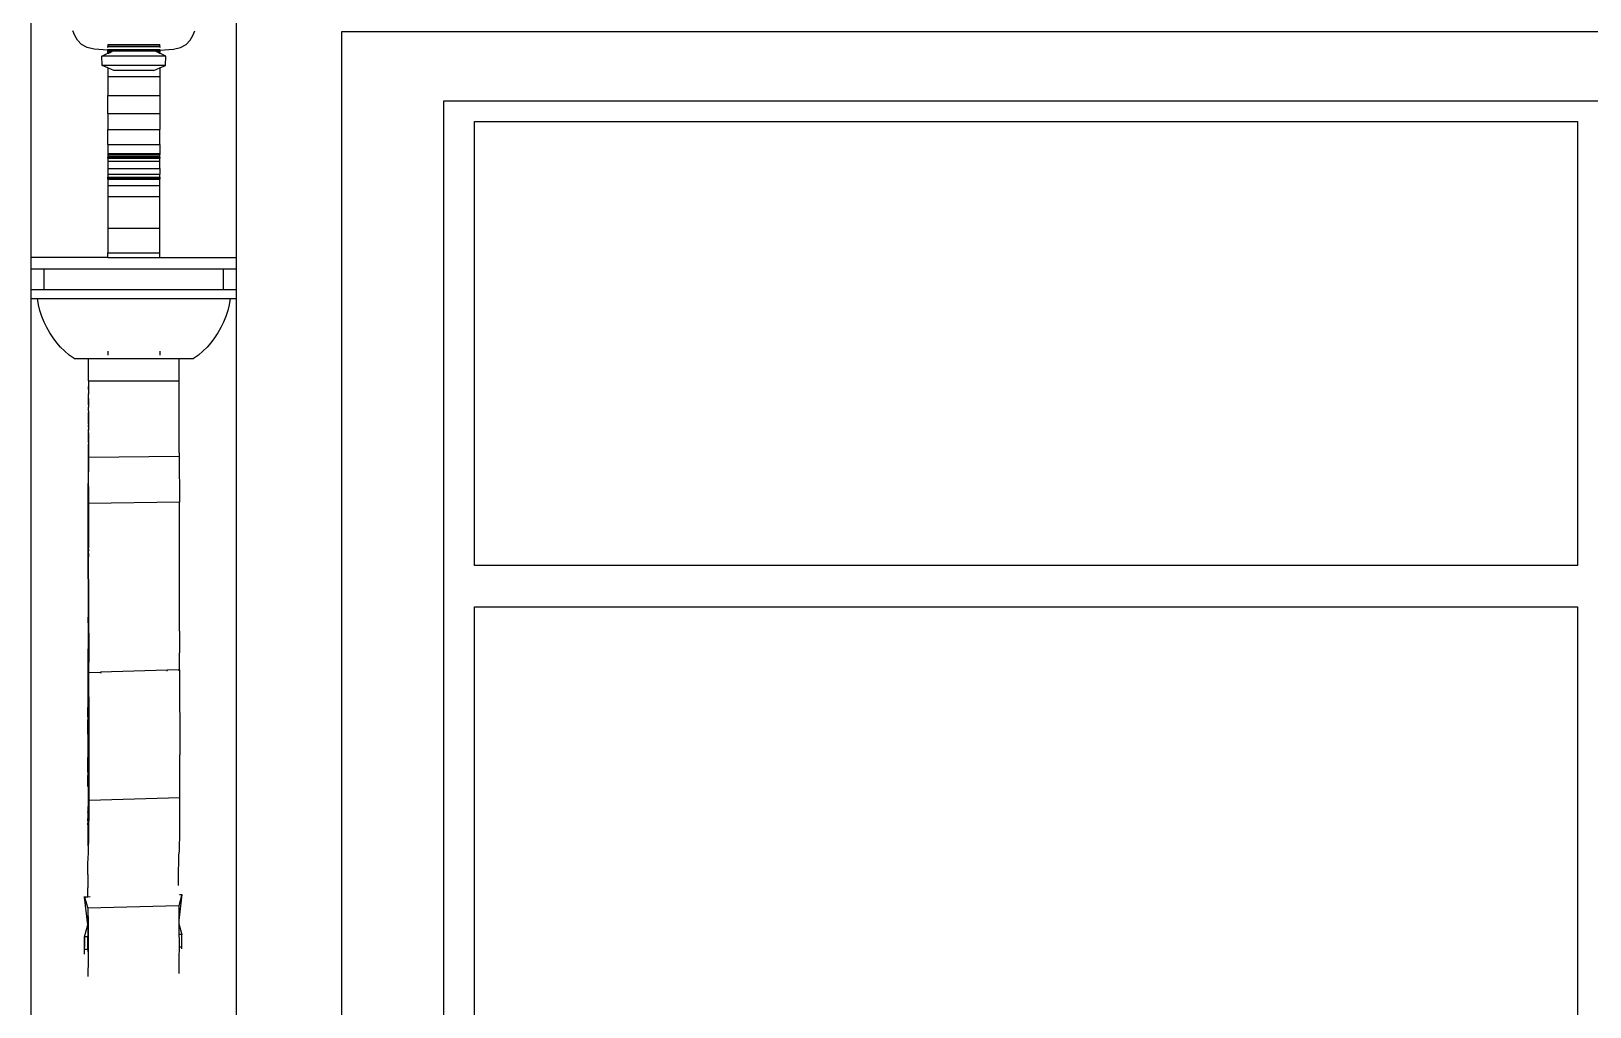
# Model space of a CAD drawing. Extents: x -24961 to 905641, y -154323 to 635957.
# Drawn here: x 419606 to 421852, y -142015 to -140608 of the extents above; entities that cross this region are included whole.
import ezdxf

# ---------------------------------------------------------------- set-up
doc = ezdxf.new("R2010")
doc.units = 0
doc.header["$LTSCALE"] = 1000
doc.header["$MEASUREMENT"] = 0
doc.layers.add('窗', color=154, linetype='Continuous')

msp = doc.modelspace()

# ---------------------------------------------------------------- linework, layer by layer
for p, q in [((419605.6, -140934.1), (419605.6, -140392.8)), ((419901.6, -140934.1), (419901.6, -140391.3)), ((419668.6, -140613.9), (419665.7, -140607.2)), ((419838.6, -140613.9), (419841.6, -140607.2)), ((419672.3, -140620.5), (419668.6, -140613.9)), ((419678.2, -140626.7), (419672.3, -140620.5)), ((419686.4, -140631.1), (419678.2, -140626.7)), ((419696.3, -140633.3), (419686.4, -140631.1)), ((419716.1, -140626.7), (419716.1, -140626.9)), ((419716.1, -140626.9), (419791.1, -140626.9)), ((419716.1, -140626.9), (419716.1, -140629.3)), ((419716.1, -140629.3), (419791.1, -140629.3)), ((419716.1, -140629.3), (419716.1, -140629.7)), ((419716.1, -140629.7), (419791.1, -140629.7)), ((419716.1, -140629.9), (419716.1, -140629.7)), ((419716.1, -140629.9), (419791.1, -140629.9)), ((419716.1, -140631.1), (419716.1, -140629.9)), ((419791.1, -140626.9), (419791.1, -140626.7)), ((419791.1, -140629.3), (419791.1, -140626.9)), ((419791.1, -140629.7), (419791.1, -140629.3)), ((419791.1, -140629.7), (419791.1, -140629.9)), ((419791.1, -140629.9), (419791.1, -140631.1)), ((419810.9, -140633.3), (419820.8, -140631.1)), ((419820.8, -140631.1), (419829, -140626.7)), ((419829, -140626.7), (419834.9, -140620.5)), ((419834.9, -140620.5), (419838.6, -140613.9)), ((419716.1, -140635.1), (419696.3, -140633.3)), ((419707.3, -140643.8), (419716.1, -140639.4)), ((419708.1, -140657.2), (419707.3, -140643.8)), ((419799.9, -140643.8), (419707.3, -140643.8)), ((419716.1, -140633.3), (419716.1, -140634)), ((419716.1, -140634), (419791.1, -140634)), ((419716.1, -140634), (419716.1, -140634.5)), ((419716.1, -140634.5), (419791.1, -140634.5)), ((419716.1, -140634.5), (419716.1, -140634.6)), ((419716.1, -140634.6), (419791.1, -140634.6)), ((419716.1, -140634.8), (419716.1, -140634.6)), ((419716.1, -140634.8), (419791.1, -140634.8)), ((419716.1, -140635.1), (419716.1, -140634.8)), ((419716.1, -140635.5), (419716.1, -140635.1)), ((419719.9, -140635.5), (419716.1, -140635.1)), ((419716.1, -140635.5), (419719.9, -140635.5)), ((419716.1, -140635.5), (419716.1, -140635.6)), ((419716.1, -140635.6), (419720.7, -140635.6)), ((419716.1, -140635.7), (419716.1, -140635.6)), ((419716.1, -140635.9), (419716.1, -140635.7)), ((419716.1, -140635.7), (419722.2, -140635.7)), ((419716.1, -140635.9), (419723, -140635.9)), ((419716.1, -140636.1), (419716.1, -140635.9)), ((419716.1, -140636.1), (419722.7, -140636.1)), ((419716.1, -140636.7), (419716.1, -140636.1)), ((419716.1, -140636.7), (419721.4, -140636.7)), ((419716.1, -140637.4), (419716.1, -140636.7)), ((419716.1, -140637.4), (419720, -140637.4)), ((419716.1, -140637.4), (419716.1, -140637.9)), ((419716.1, -140637.9), (419719, -140637.9)), ((419716.1, -140637.9), (419716.1, -140638.1)), ((419716.1, -140638.1), (419716.1, -140638.4)), ((419716.1, -140638.1), (419718.6, -140638.1)), ((419716.1, -140638.4), (419718, -140638.4)), ((419716.1, -140639), (419716.1, -140638.4)), ((419716.1, -140639.1), (419716.1, -140639)), ((419716.1, -140639), (419716.8, -140639)), ((419716.1, -140639), (419716.1, -140639)), ((419716.1, -140639), (419716.9, -140639)), ((419716.1, -140639.1), (419716.6, -140639.1)), ((419716.1, -140639.1), (419716.1, -140639.4)), ((419716.1, -140639.4), (419716.6, -140639.1)), ((419716.1, -140639.4), (419716.1, -140639.5)), ((419716.1, -140640.1), (419716.1, -140639.5)), ((419716.1, -140639.5), (419717.2, -140639.5)), ((419716.6, -140639.1), (419716.8, -140639)), ((419716.6, -140639.1), (419717.9, -140639.1)), ((419716.8, -140639), (419718.1, -140639)), ((419716.8, -140639), (419716.9, -140639)), ((419716.9, -140639), (419718, -140638.4)), ((419716.9, -140639), (419718.1, -140639)), ((419718, -140638.4), (419718.6, -140638.1)), ((419718, -140638.4), (419719.2, -140638.4)), ((419718.6, -140638.1), (419719, -140637.9)), ((419718.6, -140638.1), (419719.8, -140638.1)), ((419719, -140637.9), (419720, -140637.4)), ((419719, -140637.9), (419720.2, -140637.9)), ((419719.9, -140635.5), (419787.3, -140635.5)), ((419720.7, -140635.6), (419719.9, -140635.5)), ((419720, -140637.4), (419721.4, -140636.7)), ((419720, -140637.4), (419721.2, -140637.4)), ((419720.7, -140635.6), (419786.6, -140635.6)), ((419722.2, -140635.7), (419720.7, -140635.6)), ((419721.4, -140636.7), (419722.7, -140636.1)), ((419721.4, -140636.7), (419722.5, -140636.7)), ((419722.2, -140635.7), (419785.1, -140635.7)), ((419723.2, -140635.8), (419722.2, -140635.7)), ((419722.7, -140636.1), (419723, -140635.9)), ((419722.7, -140636.1), (419723.7, -140636.1)), ((419723, -140635.9), (419723.2, -140635.8)), ((419723, -140635.9), (419724.1, -140635.9)), ((419784, -140635.8), (419723.2, -140635.8)), ((419784, -140635.8), (419785.1, -140635.7)), ((419784.2, -140635.9), (419784, -140635.8)), ((419784.2, -140635.9), (419791.1, -140635.9)), ((419784.6, -140636.1), (419784.2, -140635.9)), ((419784.6, -140636.1), (419791.1, -140636.1)), ((419785.8, -140636.7), (419784.6, -140636.1)), ((419785.1, -140635.7), (419786.6, -140635.6)), ((419785.1, -140635.7), (419791.1, -140635.7)), ((419785.8, -140636.7), (419791.1, -140636.7)), ((419787.2, -140637.4), (419785.8, -140636.7)), ((419786.6, -140635.6), (419787.3, -140635.5)), ((419786.6, -140635.6), (419791.1, -140635.6)), ((419787.2, -140637.4), (419791.1, -140637.4)), ((419788.2, -140637.9), (419787.2, -140637.4)), ((419787.3, -140635.5), (419791.1, -140635.1)), ((419787.3, -140635.5), (419791.1, -140635.5)), ((419788.2, -140637.9), (419791.1, -140637.9)), ((419788.6, -140638.1), (419788.2, -140637.9)), ((419788.6, -140638.1), (419791.1, -140638.1)), ((419789.3, -140638.4), (419788.6, -140638.1)), ((419789.3, -140638.4), (419791.1, -140638.4)), ((419790.3, -140639), (419789.3, -140638.4)), ((419790.3, -140639), (419791.1, -140639)), ((419790.4, -140639), (419790.3, -140639)), ((419790.4, -140639), (419791.1, -140639)), ((419790.6, -140639.1), (419790.4, -140639)), ((419790.6, -140639.1), (419791.1, -140639.1)), ((419791.1, -140639.4), (419790.6, -140639.1)), ((419791.1, -140634), (419791.1, -140633.3)), ((419791.1, -140635.1), (419810.9, -140633.3)), ((419791.1, -140634.5), (419791.1, -140634)), ((419791.1, -140634.6), (419791.1, -140634.5)), ((419791.1, -140634.6), (419791.1, -140634.8)), ((419791.1, -140634.8), (419791.1, -140635.1)), ((419791.1, -140635.1), (419791.1, -140635.5)), ((419791.1, -140635.6), (419791.1, -140635.5)), ((419791.1, -140635.6), (419791.1, -140635.7)), ((419791.1, -140635.7), (419791.1, -140635.9)), ((419791.1, -140635.9), (419791.1, -140636.1)), ((419791.1, -140636.1), (419791.1, -140636.7)), ((419791.1, -140636.7), (419791.1, -140637.4)), ((419791.1, -140637.9), (419791.1, -140637.4)), ((419791.1, -140638.1), (419791.1, -140637.9)), ((419791.1, -140638.4), (419791.1, -140638.1)), ((419791.1, -140638.4), (419791.1, -140639)), ((419791.1, -140639), (419791.1, -140639.1)), ((419791.1, -140639), (419791.1, -140639)), ((419791.1, -140639.4), (419791.1, -140639.1)), ((419799.9, -140643.8), (419791.1, -140639.4)), ((419799.2, -140657.2), (419799.9, -140643.8)), ((419716.1, -140660.6), (419708.1, -140657.2)), ((419799.2, -140657.2), (419708.1, -140657.2)), ((419716.1, -140660), (419716.1, -140660.6)), ((419724.8, -140664.2), (419716.1, -140660.6)), ((419716.1, -140660.6), (419716.1, -140673.1)), ((419716.1, -140673.1), (419791.1, -140673.1)), ((419716.1, -140673.1), (419716.1, -140700.5)), ((419782.4, -140664.2), (419724.8, -140664.2)), ((419782.4, -140664.2), (419791.1, -140660.6)), ((419791.1, -140660.6), (419799.2, -140657.2)), ((419791.1, -140660.6), (419791.1, -140660)), ((419791.1, -140660.6), (419791.1, -140673.1)), ((419791.1, -140673.1), (419791.1, -140700.5)), ((419716.1, -140700.5), (419791.1, -140700.5)), ((419716.1, -140726.2), (419716.1, -140700.5)), ((419791.1, -140700.5), (419791.1, -140726.2)), ((419716.1, -140726.2), (419791.1, -140726.2)), ((419716.1, -140726.2), (419716.1, -140749.5)), ((419791.1, -140726.2), (419791.1, -140749.5)), ((419716.1, -140749.5), (419791.1, -140749.5)), ((419716.1, -140770.8), (419716.1, -140749.5)), ((419791.1, -140770.8), (419791.1, -140749.5)), ((419716.1, -140770.8), (419791.1, -140770.8)), ((419716.1, -140770.8), (419716.1, -140784.2)), ((419716.1, -140784.2), (419791.1, -140784.2)), ((419716.1, -140784.2), (419716.1, -140785.3)), ((419716.1, -140785.3), (419716.1, -140785.7)), ((419716.1, -140785.3), (419791.1, -140785.3)), ((419716.1, -140785.7), (419716.1, -140787.7)), ((419791.1, -140785.7), (419716.1, -140785.7)), ((419716.1, -140787.7), (419791.1, -140787.7)), ((419716.1, -140787.7), (419716.1, -140789.1)), ((419791.1, -140770.8), (419791.1, -140784.2)), ((419791.1, -140784.2), (419791.1, -140785.3)), ((419791.1, -140785.7), (419791.1, -140785.3)), ((419791.1, -140787.7), (419791.1, -140785.7)), ((419791.1, -140789.1), (419791.1, -140787.7)), ((419716.1, -140789.1), (419791.1, -140789.1)), ((419716.1, -140790.1), (419716.1, -140789.1)), ((419716.1, -140790.5), (419716.1, -140790.1)), ((419716.1, -140790.1), (419791.1, -140790.1)), ((419716.1, -140790.5), (419791.1, -140790.5)), ((419716.1, -140790.5), (419716.1, -140795.2)), ((419716.1, -140795.2), (419791.1, -140795.2)), ((419716.1, -140795.2), (419716.1, -140805.8)), ((419716.1, -140805.8), (419791.1, -140805.8)), ((419716.1, -140805.8), (419716.1, -140813.7)), ((419791.1, -140789.1), (419791.1, -140790.1)), ((419791.1, -140790.1), (419791.1, -140790.5)), ((419791.1, -140795.2), (419791.1, -140790.5)), ((419791.1, -140805.8), (419791.1, -140795.2)), ((419791.1, -140805.8), (419791.1, -140813.7)), ((419716.1, -140813.7), (419791.1, -140813.7)), ((419716.1, -140813.7), (419716.1, -140818.3)), ((419716.1, -140819.4), (419716.1, -140818.3)), ((419716.1, -140818.3), (419791.1, -140818.3)), ((419716.1, -140819.4), (419791.1, -140819.4)), ((419716.1, -140820.6), (419716.1, -140819.4)), ((419716.1, -140820.6), (419791.1, -140820.6)), ((419716.1, -140820.8), (419716.1, -140820.6)), ((419716.1, -140820.9), (419716.1, -140820.8)), ((419716.1, -140820.8), (419791.1, -140820.8)), ((419716.1, -140820.8), (419791.1, -140820.8)), ((419716.1, -140820.8), (419716.1, -140820.8)), ((419716.1, -140820.9), (419791.1, -140820.9)), ((419716.1, -140820.9), (419716.1, -140830.1)), ((419716.1, -140830.1), (419791.1, -140830.1)), ((419716.1, -140830.1), (419716.1, -140845.9)), ((419791.1, -140818.3), (419791.1, -140813.7)), ((419791.1, -140818.3), (419791.1, -140819.4)), ((419791.1, -140819.4), (419791.1, -140820.6)), ((419791.1, -140820.6), (419791.1, -140820.8)), ((419791.1, -140820.8), (419791.1, -140820.9)), ((419791.1, -140820.8), (419791.1, -140820.8)), ((419791.1, -140830.1), (419791.1, -140820.9)), ((419791.1, -140845.9), (419791.1, -140830.1)), ((419716.1, -140845.9), (419791.1, -140845.9)), ((419716.1, -140845.9), (419716.1, -140891.7)), ((419791.1, -140891.7), (419791.1, -140845.9)), ((419716.1, -140891.7), (419791.1, -140891.7)), ((419716.1, -140891.7), (419716.1, -140927)), ((419791.1, -140927), (419791.1, -140891.7)), ((419605.6, -140950.1), (419605.6, -140934.1)), ((419716.1, -140934.1), (419605.6, -140934.1)), ((419716.1, -140927), (419791.1, -140927)), ((419716.1, -140934.1), (419716.1, -140927)), ((419716.1, -140934.1), (419791.1, -140934.1)), ((419791.1, -140934.1), (419791.1, -140927)), ((419791.1, -140934.1), (419901.6, -140934.1)), ((419901.6, -140950.1), (419901.6, -140934.1)), ((419605.6, -140980.5), (419605.6, -140950.1)), ((419605.6, -140950.1), (419624.4, -140950.1)), ((419624.4, -140980.5), (419624.4, -140950.1)), ((419624.4, -140950.1), (419882.8, -140950.1)), ((419882.8, -140980.5), (419882.8, -140950.1)), ((419882.8, -140950.1), (419901.6, -140950.1)), ((419901.6, -140980.5), (419901.6, -140950.1)), ((419605.6, -140993.3), (419605.6, -140980.5)), ((419624.4, -140980.5), (419605.6, -140980.5)), ((419882.8, -140980.5), (419624.4, -140980.5)), ((419901.6, -140980.5), (419882.8, -140980.5)), ((419901.6, -140993.3), (419901.6, -140980.5)), ((419605.6, -148107.9), (419605.6, -140993.3)), ((419605.6, -140993.3), (419614.6, -140993.3)), ((419616.2, -141002), (419614.6, -140993.3)), ((419614.6, -140993.3), (419892.6, -140993.3)), ((419618.3, -141010.6), (419616.2, -141002)), ((419621.1, -141019), (419618.3, -141010.6)), ((419888.9, -141010.6), (419886.2, -141019)), ((419891, -141002), (419888.9, -141010.6)), ((419892.6, -140993.3), (419891, -141002)), ((419892.6, -140993.3), (419901.6, -140993.3)), ((419901.6, -148107.9), (419901.6, -140993.3)), ((419624.3, -141027.2), (419621.1, -141019)), ((419628.1, -141035.1), (419624.3, -141027.2)), ((419632.4, -141042.7), (419628.1, -141035.1)), ((419879.1, -141035.1), (419874.8, -141042.7)), ((419882.9, -141027.2), (419879.1, -141035.1)), ((419886.2, -141019), (419882.9, -141027.2)), ((419637.2, -141049.9), (419632.4, -141042.7)), ((419642.4, -141056.8), (419637.2, -141049.9)), ((419648.1, -141063.2), (419642.4, -141056.8)), ((419864.8, -141056.8), (419859.2, -141063.2)), ((419870.1, -141049.9), (419864.8, -141056.8)), ((419874.8, -141042.7), (419870.1, -141049.9)), ((419654.1, -141069.2), (419648.1, -141063.2)), ((419660.6, -141074.7), (419654.1, -141069.2)), ((419667.4, -141079.7), (419660.6, -141074.7)), ((419667.4, -141079.7), (419688.2, -141079.7)), ((419688.2, -141079.7), (419819.1, -141079.7)), ((419688.2, -141110.9), (419688.2, -141079.7)), ((419716.1, -141069.2), (419716.1, -141074.7)), ((419791.1, -141069.2), (419791.1, -141074.7)), ((419819.1, -141079.7), (419839.8, -141079.7)), ((419819.1, -141111.6), (419819.1, -141079.7)), ((419846.6, -141074.7), (419839.8, -141079.7)), ((419853.1, -141069.2), (419846.6, -141074.7)), ((419859.2, -141063.2), (419853.1, -141069.2)), ((419688.2, -141120.1), (419688.1, -141130.2)), ((419688.2, -141111.8), (419688.2, -141110.9)), ((419688.2, -141112), (419819.1, -141111.6)), ((419688.2, -141112), (419688.2, -141111.8)), ((419688.2, -141112), (419688.2, -141119.8)), ((419688.2, -141119.8), (419688.2, -141120.1)), ((419688.2, -141124.5), (419688.2, -141120.1)), ((419688.2, -141124.5), (419688.2, -141131.3)), ((419819.1, -141215.5), (419819.1, -141111.6)), ((419688.1, -141130.3), (419688.1, -141130.2)), ((419688.1, -141130.3), (419688.2, -141131.3)), ((419688.1, -141132.1), (419688.2, -141131.3)), ((419688.2, -141133.9), (419688.1, -141132.1)), ((419688.1, -141136.7), (419688.2, -141133.9)), ((419688.1, -141136.7), (419688.2, -141136.7)), ((419688.2, -141143.7), (419688.1, -141136.7)), ((419688.2, -141143.7), (419688.1, -141148.2)), ((419688.2, -141131.3), (419688.2, -141131.3)), ((419688.2, -141133.3), (419688.2, -141131.3)), ((419688.2, -141133.5), (419688.2, -141133.3)), ((419688.2, -141133.9), (419688.2, -141133.5)), ((419688.2, -141133.9), (419688.2, -141133.9)), ((419688.2, -141136.7), (419688.2, -141133.9)), ((419688.2, -141137.3), (419688.2, -141136.7)), ((419688.2, -141137.3), (419688.2, -141143.7)), ((419688.2, -141143.7), (419688.2, -141143.7)), ((419688.2, -141144.2), (419688.2, -141143.7)), ((419688.2, -141146.2), (419688.2, -141144.2)), ((419688.2, -141146.2), (419688.2, -141148.2)), ((419688.2, -141148.2), (419688.1, -141148.2)), ((419688.1, -141148.2), (419688.1, -141149.9)), ((419688.1, -141155.1), (419688.1, -141149.9)), ((419688.2, -141155.1), (419688.1, -141155.1)), ((419688.1, -141155.1), (419688.1, -141161.8)), ((419688.2, -141161.8), (419688.1, -141161.8)), ((419688.1, -141161.8), (419688.1, -141169.8)), ((419688.1, -141169.8), (419688.1, -141170)), ((419688.1, -141170), (419688.1, -141172.6)), ((419688.2, -141148.2), (419688.2, -141149.4)), ((419688.2, -141153.5), (419688.2, -141149.4)), ((419688.2, -141155.1), (419688.2, -141153.5)), ((419688.2, -141155.1), (419688.2, -141157.3)), ((419688.2, -141158.7), (419688.2, -141157.3)), ((419688.2, -141159.9), (419688.2, -141158.7)), ((419688.2, -141161.3), (419688.2, -141159.9)), ((419688.2, -141161.8), (419688.2, -141161.3)), ((419688.2, -141164.2), (419688.2, -141161.8)), ((419688.2, -141161.8), (419688.2, -141161.8)), ((419688.2, -141164.2), (419688.2, -141164.2)), ((419688.2, -141164.2), (419688.2, -141172.6)), ((419688.2, -141173.4), (419688.2, -141164.2)), ((419688.1, -141172.6), (419688.2, -141172.6)), ((419688.1, -141172.6), (419688.1, -141175)), ((419688.2, -141173.9), (419688.1, -141175)), ((419688.2, -141175), (419688.1, -141175)), ((419688.1, -141175.8), (419688.1, -141175)), ((419688.1, -141178.7), (419688.1, -141175.8)), ((419688.1, -141178.7), (419688.2, -141178.7)), ((419688.1, -141178.7), (419688.1, -141181.4)), ((419688.1, -141183.9), (419688.1, -141181.4)), ((419688.1, -141185.8), (419688.1, -141183.9)), ((419688.1, -141186.2), (419688.1, -141185.8)), ((419688.1, -141186.4), (419688.1, -141186.2)), ((419688.1, -141187), (419688.1, -141186.4)), ((419688.1, -141192), (419688.1, -141187)), ((419688.1, -141187), (419688.1, -141187.4)), ((419688.1, -141187.4), (419688.1, -141192)), ((419688.1, -141192), (419688.1, -141193.6)), ((419688.1, -141192), (419688.2, -141192)), ((419688.2, -141172.6), (419688.2, -141173.4)), ((419688.2, -141173.9), (419688.2, -141173.4)), ((419688.2, -141173.4), (419688.2, -141173.4)), ((419688.2, -141173.4), (419688.2, -141175)), ((419688.2, -141173.9), (419688.2, -141175)), ((419688.2, -141176.5), (419688.2, -141175)), ((419688.2, -141175), (419688.2, -141178.7)), ((419688.2, -141178.5), (419688.2, -141176.5)), ((419688.2, -141178.5), (419688.2, -141178.7)), ((419688.2, -141178.7), (419688.2, -141178.7)), ((419688.2, -141178.7), (419688.2, -141183.4)), ((419688.2, -141178.7), (419688.2, -141183.4)), ((419688.2, -141185.1), (419688.2, -141183.4)), ((419688.2, -141185.1), (419688.2, -141185.4)), ((419688.2, -141186.7), (419688.2, -141185.4)), ((419688.2, -141186.7), (419688.2, -141186.7)), ((419688.2, -141187.1), (419688.2, -141186.7)), ((419688.2, -141188.2), (419688.2, -141187.1)), ((419688.2, -141192), (419688.2, -141188.2)), ((419688.2, -141193.6), (419688.2, -141192)), ((419688.2, -141192), (419688.2, -141193.6)), ((419688.1, -141193.6), (419688.1, -141196.8)), ((419688.1, -141193.6), (419688.2, -141193.6)), ((419688.1, -141196.8), (419688.1, -141203.3)), ((419688.1, -141196.8), (419688.2, -141226.8)), ((419688.1, -141205.6), (419688.1, -141203.3)), ((419688.1, -141209), (419688.1, -141205.6)), ((419688.1, -141205.6), (419688.2, -141205.6)), ((419688.1, -141240.4), (419688.1, -141209)), ((419688.1, -141254.1), (419688.1, -141209)), ((419688.2, -141195.7), (419688.2, -141193.6)), ((419688.2, -141193.6), (419688.2, -141195.7)), ((419688.2, -141195.7), (419688.2, -141196)), ((419688.2, -141200.9), (419688.2, -141196)), ((419688.2, -141200.9), (419688.2, -141205.1)), ((419688.2, -141205.1), (419688.2, -141205.6)), ((419688.2, -141205.6), (419688.2, -141205.6)), ((419688.2, -141206.3), (419688.2, -141205.6)), ((419688.2, -141209.7), (419688.2, -141206.3)), ((419688.2, -141210.4), (419688.2, -141209.7)), ((419688.3, -141216.9), (419688.2, -141210.4)), ((419688.2, -141226.8), (419688.1, -141231.1)), ((419688.1, -141254.1), (419688.1, -141231.1)), ((419688.2, -141221.9), (419688.3, -141216.9)), ((419688.2, -141221.9), (419819.1, -141220.4)), ((419688.2, -141221.9), (419688.2, -141226.8)), ((419688.2, -141226.8), (419688.2, -141226.8)), ((419688.2, -141226.8), (419688.2, -141243)), ((419688.2, -141226.8), (419688.2, -141243)), ((419688.3, -141288.6), (419688.2, -141226.8)), ((419819.1, -141215.5), (419819.1, -141220.4)), ((419819.1, -141215.5), (419819.1, -141220.4)), ((419819.1, -141220.4), (419819.2, -141286.6)), ((419687.7, -141397.4), (419688.1, -141240.4)), ((419688, -141278.5), (419688.1, -141240.4)), ((419688.1, -141278.5), (419688.1, -141254.1)), ((419688.2, -141258.3), (419688.2, -141243)), ((419688.2, -141264), (419688.2, -141258.3)), ((419687.9, -141326.6), (419688, -141278.5)), ((419688.1, -141278.5), (419688, -141278.5)), ((419688.2, -141270.9), (419688.1, -141278.5)), ((419688.1, -141278.5), (419688.1, -141278.5)), ((419688.1, -141289.4), (419688.1, -141278.5)), ((419688.1, -141288.4), (419688.1, -141278.5)), ((419688.2, -141264.4), (419688.2, -141264)), ((419688.2, -141264.4), (419688.2, -141267.5)), ((419688.2, -141270.9), (419688.2, -141267.5)), ((419688.2, -141267.5), (419688.2, -141267.5)), ((419688.2, -141267.5), (419688.3, -141267.5)), ((419688.2, -141267.5), (419688.2, -141267.8)), ((419688.2, -141267.8), (419688.2, -141273.7)), ((419688.2, -141270.9), (419688.2, -141271.6)), ((419688.2, -141271.6), (419688.2, -141283.3)), ((419688.2, -141275.4), (419688.2, -141273.7)), ((419688.3, -141278.2), (419688.2, -141275.4)), ((419688.2, -141278.5), (419688.3, -141278.2)), ((419688.2, -141278.5), (419688.2, -141278.5)), ((419688.3, -141283.3), (419688.2, -141278.5)), ((419688, -141291.7), (419687.9, -141326.6)), ((419688, -141289.8), (419688.1, -141289.4)), ((419688, -141291.7), (419688, -141289.8)), ((419688, -141289.8), (419688.1, -141291.7)), ((419688.2, -141283.3), (419688.1, -141288.4)), ((419688.1, -141288.4), (419688.1, -141289.4)), ((419688.1, -141289.4), (419688.1, -141289.4)), ((419688.2, -141289.4), (419688.1, -141289.4)), ((419688.1, -141289.4), (419688.1, -141291.7)), ((419688.1, -141295), (419688.1, -141291.7)), ((419688.1, -141291.7), (419688.1, -141291.7)), ((419688.2, -141291.7), (419688.1, -141291.7)), ((419688.1, -141297), (419688.1, -141291.7)), ((419688.1, -141295), (419688.1, -141301.2)), ((419688.1, -141297), (419688.1, -141295)), ((419688.1, -141304.4), (419688.1, -141297)), ((419688.1, -141297.9), (419688.2, -141298.4)), ((419688.2, -141297.9), (419688.1, -141297.9)), ((419688.1, -141303.4), (419688.2, -141299.3)), ((419688.1, -141301.2), (419688.1, -141304.4)), ((419688.1, -141306.2), (419688.1, -141303.4)), ((419688.1, -141304.4), (419688.1, -141304.5)), ((419688.1, -141306.2), (419688.1, -141304.5)), ((419688.3, -141283.3), (419688.2, -141283.3)), ((419688.2, -141283.3), (419688.2, -141283.3)), ((419688.2, -141286.7), (419688.2, -141283.3)), ((419688.2, -141283.3), (419688.2, -141284.4)), ((419688.2, -141284.4), (419688.2, -141286.7)), ((419688.2, -141286.7), (419688.2, -141286.8)), ((419688.3, -141286.7), (419688.2, -141286.7)), ((419688.2, -141287), (419688.2, -141286.8)), ((419688.2, -141287), (419688.2, -141287.1)), ((419688.2, -141287.1), (419688.2, -141289)), ((419688.2, -141289.4), (419688.2, -141287.1)), ((419688.2, -141289.4), (419688.2, -141289)), ((419688.2, -141289.8), (419688.2, -141289.4)), ((419688.3, -141289.4), (419688.2, -141289.4)), ((419688.2, -141290.3), (419688.2, -141289.8)), ((419688.2, -141291.7), (419688.2, -141290.3)), ((419688.2, -141291.8), (419688.2, -141291.7)), ((419688.3, -141291.7), (419688.2, -141291.7)), ((419688.2, -141292), (419688.2, -141291.8)), ((419688.3, -141292), (419688.2, -141292)), ((419688.2, -141294.4), (419688.2, -141292)), ((419688.3, -141292), (419688.2, -141294.4)), ((419688.2, -141297.9), (419688.2, -141294.4)), ((419688.2, -141297.9), (419688.3, -141297)), ((419688.3, -141297.9), (419688.2, -141297.9)), ((419688.2, -141299.4), (419688.2, -141297.9)), ((419688.2, -141298.4), (419688.2, -141299.1)), ((419688.2, -141299.1), (419688.2, -141299.3)), ((419688.2, -141299.3), (419688.2, -141303.1)), ((419688.2, -141299.4), (419688.2, -141299.7)), ((419688.3, -141299.7), (419688.2, -141299.7)), ((419688.2, -141299.7), (419688.2, -141299.7)), ((419688.2, -141299.9), (419688.2, -141299.7)), ((419688.2, -141300.7), (419688.2, -141299.9)), ((419688.2, -141300.8), (419688.2, -141300.7)), ((419688.2, -141300.9), (419688.2, -141300.8)), ((419688.2, -141301.1), (419688.2, -141300.9)), ((419688.2, -141301.5), (419688.2, -141301.1)), ((419688.2, -141301.5), (419688.2, -141302.9)), ((419688.3, -141301.7), (419688.2, -141302.9)), ((419688.2, -141302.9), (419688.2, -141303.4)), ((419688.2, -141303.1), (419688.2, -141303.4)), ((419688.2, -141303.1), (419688.2, -141303.9)), ((419688.2, -141303.4), (419688.2, -141303.4)), ((419688.2, -141303.8), (419688.2, -141303.4)), ((419688.2, -141303.4), (419688.2, -141306.2)), ((419688.2, -141303.8), (419688.3, -141305.5)), ((419688.2, -141303.9), (419688.2, -141303.8)), ((419688.2, -141303.9), (419688.3, -141305.5)), ((419688.3, -141283.3), (419688.3, -141286.7)), ((419819.2, -141286.6), (419688.3, -141288.6)), ((419688.3, -141289.4), (419688.3, -141286.7)), ((419688.4, -141307.7), (419688.3, -141288.6)), ((419688.3, -141289.4), (419688.3, -141291.7)), ((419688.3, -141291.7), (419688.3, -141292)), ((419688.3, -141292), (419688.3, -141297)), ((419688.3, -141297), (419688.3, -141297.9)), ((419688.3, -141297.9), (419688.3, -141299.7)), ((419688.3, -141299.7), (419688.3, -141301.7)), ((419819.5, -141472.6), (419819.2, -141286.6)), ((419687.9, -141341.8), (419687.9, -141326.6)), ((419688.1, -141322.2), (419688, -141322.4)), ((419688, -141322.4), (419688, -141323.1)), ((419688, -141323.3), (419688, -141323.1)), ((419688, -141323.3), (419688.1, -141324.6)), ((419688.1, -141324.4), (419688, -141323.3)), ((419688, -141323.3), (419688, -141326.6)), ((419688.1, -141324.6), (419688, -141325.5)), ((419688, -141325.5), (419688.1, -141326.6)), ((419688.1, -141326.6), (419688, -141326.6)), ((419688, -141329.4), (419688, -141326.6)), ((419688.1, -141326.6), (419688, -141329)), ((419688.1, -141306.2), (419688.1, -141306.2)), ((419688.1, -141306.2), (419688.1, -141322.2)), ((419688.1, -141306.2), (419688.1, -141306.2)), ((419688.1, -141318.7), (419688.1, -141306.2)), ((419688.1, -141322.2), (419688.1, -141318.7)), ((419688.1, -141324.6), (419688.1, -141324.4)), ((419688.3, -141305.5), (419688.2, -141305.7)), ((419688.2, -141306), (419688.2, -141305.7)), ((419688.2, -141305.7), (419688.3, -141306.2)), ((419688.2, -141306.2), (419688.2, -141306)), ((419688.2, -141306.2), (419688.2, -141306.2)), ((419688.2, -141306.2), (419688.2, -141306.3)), ((419688.2, -141306.2), (419688.2, -141306.3)), ((419688.2, -141306.3), (419688.2, -141306.7)), ((419688.2, -141306.7), (419688.2, -141307.5)), ((419688.2, -141307.5), (419688.2, -141307.9)), ((419688.2, -141307.9), (419688.2, -141308.2)), ((419688.2, -141308.2), (419688.2, -141308.4)), ((419688.2, -141308.4), (419688.2, -141312)), ((419688.2, -141312), (419688.2, -141312.9)), ((419688.2, -141312.9), (419688.2, -141313)), ((419688.2, -141312.9), (419688.2, -141312.9)), ((419688.2, -141315.6), (419688.2, -141313)), ((419688.2, -141315.6), (419688.2, -141316.1)), ((419688.2, -141316.1), (419688.2, -141317.4)), ((419688.2, -141316.1), (419688.2, -141317.4)), ((419688.2, -141317.4), (419688.2, -141317.4)), ((419688.2, -141317.7), (419688.2, -141317.4)), ((419688.2, -141317.4), (419688.2, -141318)), ((419688.2, -141318.2), (419688.2, -141317.7)), ((419688.2, -141318), (419688.2, -141318)), ((419688.2, -141318), (419688.2, -141318.8)), ((419688.2, -141318.2), (419688.2, -141318.8)), ((419688.2, -141318.8), (419688.2, -141318.2)), ((419688.2, -141318.8), (419688.2, -141318.8)), ((419688.2, -141319.5), (419688.2, -141318.8)), ((419688.2, -141318.8), (419688.2, -141321)), ((419688.2, -141319.7), (419688.2, -141319.5)), ((419688.2, -141319.7), (419688.2, -141320.1)), ((419688.2, -141320.1), (419688.2, -141320.1)), ((419688.2, -141325.1), (419688.2, -141320.1)), ((419688.2, -141321), (419688.2, -141322.4)), ((419688.2, -141322.4), (419688.2, -141322.4)), ((419688.2, -141322.4), (419688.2, -141324.2)), ((419688.2, -141324.2), (419688.2, -141324.6)), ((419688.2, -141324.6), (419688.2, -141324.6)), ((419688.2, -141324.6), (419688.2, -141326.4)), ((419688.2, -141325.1), (419688.2, -141325.1)), ((419688.2, -141326.4), (419688.2, -141325.1)), ((419688.2, -141326.6), (419688.2, -141325.1)), ((419688.2, -141326.4), (419688.2, -141326.6)), ((419688.2, -141326.6), (419688.2, -141326.6)), ((419688.2, -141326.6), (419688.2, -141327.1)), ((419688.2, -141327.1), (419688.2, -141326.6)), ((419688.2, -141327.5), (419688.2, -141327.1)), ((419688.2, -141327.5), (419688.2, -141327.5)), ((419688.2, -141327.5), (419688.2, -141329)), ((419688.3, -141306.2), (419688.3, -141306.2)), ((419688.3, -141327.5), (419688.3, -141306.2)), ((419688.3, -141327.5), (419688.3, -141327.5)), ((419688.3, -141333.4), (419688.3, -141327.5)), ((419688.4, -141307.7), (419688.4, -141318)), ((419688.4, -141318), (419688.4, -141307.7)), ((419688.4, -141318), (419688.4, -141318)), ((419688.4, -141320.1), (419688.4, -141318)), ((419688.4, -141318), (419688.4, -141320.1)), ((419688.4, -141320.1), (419688.4, -141320.1)), ((419688.6, -141507.6), (419688.4, -141320.1)), ((419688.7, -141475.8), (419688.4, -141320.1)), ((419688.7, -141475.8), (419688.4, -141320.1)), ((419687.9, -141341.8), (419687.9, -141344.7)), ((419687.9, -141344.7), (419687.9, -141350.2)), ((419688, -141329), (419688, -141330.3)), ((419688, -141330.3), (419688, -141329.4)), ((419688, -141330.3), (419688, -141330.8)), ((419688.1, -141330.3), (419688, -141330.3)), ((419688, -141330.8), (419688, -141330.9)), ((419688, -141330.9), (419688, -141332.3)), ((419688, -141332.3), (419688, -141332.4)), ((419688, -141332.4), (419688, -141333.3)), ((419688.1, -141333.3), (419688, -141333.3)), ((419688, -141334.7), (419688, -141333.3)), ((419688, -141337.4), (419688, -141334.7)), ((419688, -141339), (419688, -141337.4)), ((419688, -141340), (419688, -141339)), ((419688, -141344.1), (419688, -141340)), ((419688, -141344.1), (419688, -141348)), ((419688, -141348), (419688, -141349.9)), ((419688, -141352), (419688, -141349.9)), ((419688, -141349.9), (419688, -141352)), ((419688.2, -141331.6), (419688.1, -141351.5)), ((419688.2, -141329), (419688.2, -141330.4)), ((419688.2, -141329), (419688.2, -141329)), ((419688.2, -141330.4), (419688.2, -141333.4)), ((419688.2, -141331.6), (419688.2, -141330.4)), ((419688.2, -141333.4), (419688.2, -141331.6)), ((419688.2, -141333.4), (419688.2, -141336.4)), ((419688.3, -141344.1), (419688.2, -141336.4)), ((419688.3, -141344.1), (419688.2, -141350.3)), ((419688.3, -141333.4), (419688.3, -141333.4)), ((419688.3, -141337.6), (419688.3, -141333.4)), ((419688.3, -141345), (419688.3, -141337.6)), ((419688.3, -141348.5), (419688.3, -141344.1)), ((419688.3, -141348.5), (419688.3, -141345)), ((419688.3, -141348.8), (419688.3, -141348.5)), ((419688.3, -141348.5), (419688.3, -141348.5)), ((419688.3, -141348.8), (419688.3, -141348.8)), ((419688.3, -141355.2), (419688.3, -141348.8)), ((419688, -141365.9), (419687.8, -141487.5)), ((419687.9, -141350.9), (419687.9, -141350.2)), ((419688, -141356.4), (419687.9, -141350.9)), ((419687.9, -141350.9), (419688, -141352)), ((419688, -141352), (419688, -141352)), ((419688, -141352), (419688, -141354.4)), ((419688, -141354.4), (419688, -141357.3)), ((419688, -141359.4), (419688, -141356.4)), ((419688, -141357.3), (419688, -141357.3)), ((419688, -141359.5), (419688, -141357.3)), ((419688, -141357.3), (419688, -141359.4)), ((419688, -141389.6), (419688.1, -141357.3)), ((419688, -141359.4), (419688, -141360.1)), ((419688, -141360.2), (419688, -141359.5)), ((419688, -141360.1), (419688, -141360.2)), ((419688, -141360.8), (419688, -141360.2)), ((419688, -141361.3), (419688, -141360.8)), ((419688, -141361.3), (419688, -141361.5)), ((419688, -141361.5), (419688, -141362.9)), ((419688, -141362.9), (419688, -141364.3)), ((419688, -141363.9), (419688, -141362.9)), ((419688, -141364.3), (419688, -141363.9)), ((419688, -141364.3), (419688, -141365.3)), ((419688, -141365.3), (419688, -141365.9)), ((419688.2, -141354.7), (419688.1, -141351.5)), ((419688.1, -141351.5), (419688.1, -141352.6)), ((419688.1, -141357.3), (419688.1, -141352.6)), ((419688.2, -141357.3), (419688.1, -141357.3)), ((419688.2, -141360.6), (419688.2, -141350.3)), ((419688.2, -141354.7), (419688.2, -141357.3)), ((419688.2, -141364.6), (419688.2, -141357.3)), ((419688.2, -141360.6), (419688.2, -141365.6)), ((419688.2, -141365.6), (419688.2, -141364.6)), ((419688.2, -141365.6), (419688.3, -141365.6)), ((419688.3, -141365.6), (419688.3, -141355.2)), ((419688.4, -141418.2), (419688.3, -141365.6)), ((419688, -141389.6), (419688, -141413.3)), ((419688, -141413.3), (419688.1, -141433.4)), ((419688.1, -141433.4), (419688.2, -141441.7)), ((419688.1, -141433.4), (419688.1, -141443)), ((419688.2, -141441.7), (419688.3, -141438.8)), ((419688.4, -141418.2), (419688.3, -141436.4)), ((419688.3, -141438.8), (419688.3, -141436.4)), ((419688, -141454.8), (419688.1, -141449.3)), ((419688.1, -141467.6), (419688, -141454.8)), ((419688.1, -141443), (419688.1, -141443.1)), ((419688.1, -141443.1), (419688.1, -141445.5)), ((419688.1, -141445.1), (419688.1, -141443.1)), ((419688.1, -141449.3), (419688.1, -141445.1)), ((419688.1, -141445.5), (419688.1, -141448.3)), ((419688.1, -141448.3), (419688.1, -141448.9)), ((419688.1, -141449.6), (419688.1, -141448.9)), ((419688.1, -141449.9), (419688.1, -141449.6)), ((419688.1, -141449.7), (419688.1, -141449.6)), ((419688.1, -141449.7), (419688.1, -141452)), ((419688.1, -141449.9), (419688.1, -141451.7)), ((419688.1, -141455.4), (419688.1, -141452)), ((419688.1, -141455.4), (419688.1, -141463.2)), ((419688.2, -141455), (419688.2, -141447.9)), ((419688.2, -141455), (419688.2, -141458.2)), ((419688.2, -141458.2), (419688.2, -141462.1)), ((419688.2, -141466.5), (419688.2, -141462.1)), ((419688.2, -141462.1), (419688.2, -141467.5)), ((419687.6, -141477.8), (419687.7, -141552)), ((419688.1, -141465), (419688.1, -141463.2)), ((419688.1, -141465), (419688.1, -141467.5)), ((419688.1, -141467.5), (419688.2, -141466.5)), ((419688.2, -141467.5), (419688.1, -141467.5)), ((419688.1, -141474.1), (419688.1, -141467.6)), ((419688.1, -141477.7), (419688.1, -141474.1)), ((419688.2, -141474.6), (419688.1, -141478)), ((419688.1, -141478), (419688.1, -141477.7)), ((419688.2, -141467.5), (419688.2, -141474.6)), ((419688.2, -141467.5), (419688.2, -141467.5)), ((419688.7, -141475.8), (419688.6, -141507.6)), ((419819.5, -141472.6), (419819.5, -141504.1)), ((419687.8, -141501.5), (419687.8, -141498.3)), ((419688.2, -141606.4), (419687.8, -141501.5)), ((419819.4, -141524.5), (419819.5, -141504.1)), ((419688.5, -141528), (419688.4, -141532.2)), ((419688.6, -141507.6), (419688.5, -141528)), ((419801.5, -141529.2), (419705.7, -141531.8)), ((419818.5, -141528.7), (419801.5, -141529.2)), ((419801.5, -141530.6), (419801.5, -141529.2)), ((419818.5, -141528.7), (419818.5, -141530.2)), ((419818.8, -141528.7), (419818.5, -141528.7)), ((419818.8, -141528.7), (419818.8, -141530.2)), ((419819, -141528.7), (419818.8, -141528.7)), ((419819, -141528.7), (419819.1, -141530.2)), ((419819, -141529.1), (419819, -141528.7)), ((419819.3, -141528.7), (419819, -141528.7)), ((419819, -141530.2), (419819, -141529.1)), ((419819.3, -141528.7), (419819.4, -141524.5)), ((419819.3, -141528.7), (419819.8, -141651.1)), ((419687.9, -141576.5), (419687.7, -141544.6)), ((419687.7, -141544.6), (419687.8, -141558.2)), ((419687.7, -141552), (419687.7, -141561.9)), ((419688.2, -141531.9), (419688.2, -141533.8)), ((419688.5, -141598.9), (419688.2, -141531.9)), ((419688.2, -141533.8), (419688.6, -141600.8)), ((419688.4, -141532.2), (419705.7, -141531.8)), ((419688.4, -141533.7), (419688.4, -141532.2)), ((419689, -141654.9), (419688.4, -141533.7)), ((419705.7, -141531.8), (419705.8, -141533.2)), ((419687.4, -141562.6), (419687.6, -141562)), ((419687.4, -141562.6), (419687.4, -141562.7)), ((419687.4, -141562.7), (419687.4, -141564.6)), ((419687.7, -141561.9), (419687.6, -141561.9)), ((419687.6, -141562), (419687.6, -141561.9)), ((419687.7, -141569.2), (419687.6, -141562)), ((419687.7, -141561.9), (419687.8, -141577.3)), ((419687.7, -141569.6), (419687.7, -141569.2)), ((419687.7, -141569.6), (419687.8, -141583.6)), ((419687.8, -141558.2), (419688, -141587.4)), ((419687.3, -141596.4), (419687.4, -141592.1)), ((419687.4, -141592.1), (419687.5, -141583)), ((419687.5, -141591.8), (419687.4, -141597.9)), ((419687.5, -141583), (419687.5, -141583.2)), ((419687.5, -141583.2), (419687.6, -141585.3)), ((419687.5, -141593.4), (419687.5, -141591.5)), ((419687.5, -141591.5), (419687.5, -141591.8)), ((419687.6, -141591.5), (419687.5, -141591.5)), ((419687.6, -141597.1), (419687.5, -141593.4)), ((419687.6, -141585.3), (419687.6, -141589.1)), ((419687.6, -141589.1), (419687.6, -141591.5)), ((419687.6, -141591.5), (419687.6, -141594)), ((419687.6, -141594), (419687.6, -141597.1)), ((419687.6, -141597.1), (419687.6, -141599.1)), ((419687.8, -141577.3), (419687.8, -141591.5)), ((419687.8, -141591.5), (419687.8, -141583.6)), ((419687.8, -141591.5), (419687.8, -141591.5)), ((419687.8, -141600.8), (419687.8, -141591.5)), ((419687.8, -141591.5), (419687.8, -141600.8)), ((419687.9, -141591.5), (419687.9, -141576.5)), ((419688, -141591.5), (419687.9, -141591.5)), ((419687.9, -141591.5), (419687.9, -141591.5)), ((419687.9, -141600.8), (419687.9, -141591.5)), ((419688, -141587.4), (419688, -141591.5)), ((419688, -141591.5), (419688, -141600.8)), ((419687.4, -141597.9), (419687.3, -141606.7)), ((419687.3, -141620.9), (419687.4, -141610.1)), ((419687.4, -141610.1), (419687.5, -141601.7)), ((419687.5, -141601.7), (419687.5, -141600.8)), ((419687.5, -141601.7), (419687.5, -141609.8)), ((419687.5, -141609.8), (419687.5, -141618.3)), ((419687.5, -141618.3), (419687.5, -141624.9)), ((419687.6, -141599.1), (419687.6, -141601.7)), ((419687.6, -141602.3), (419687.6, -141601.7)), ((419687.8, -141600.8), (419687.8, -141600.8)), ((419687.8, -141602.3), (419687.8, -141600.8)), ((419687.8, -141600.8), (419687.8, -141602.3)), ((419687.8, -141602.3), (419687.8, -141602.3)), ((419687.8, -141602.4), (419687.8, -141602.3)), ((419687.8, -141602.3), (419687.9, -141609.2)), ((419687.8, -141611.5), (419687.8, -141602.4)), ((419687.9, -141609.2), (419687.8, -141629)), ((419687.8, -141619.7), (419687.8, -141611.5)), ((419688, -141600.8), (419687.9, -141600.8)), ((419687.9, -141602.3), (419687.9, -141600.8)), ((419688, -141602.3), (419687.9, -141602.3)), ((419687.9, -141616.1), (419687.9, -141602.3)), ((419687.9, -141643.5), (419687.9, -141616.1)), ((419688, -141600.8), (419688, -141602.3)), ((419688, -141602.3), (419688, -141625.1)), ((419688.2, -141607.2), (419688.2, -141606.4)), ((419688.2, -141651.5), (419688.2, -141607.2)), ((419688.5, -141600.8), (419688.5, -141598.9)), ((419688.6, -141600.8), (419688.5, -141600.8)), ((419688.5, -141604.3), (419688.5, -141600.8)), ((419688.6, -141604.3), (419688.5, -141604.3)), ((419688.5, -141606.4), (419688.5, -141604.3)), ((419688.6, -141606.4), (419688.5, -141606.4)), ((419688.5, -141606.7), (419688.5, -141606.4)), ((419688.6, -141606.7), (419688.5, -141606.7)), ((419688.5, -141607.2), (419688.5, -141606.7)), ((419688.6, -141607.2), (419688.5, -141607.2)), ((419688.5, -141615.5), (419688.5, -141607.2)), ((419688.6, -141615.5), (419688.5, -141615.5)), ((419688.6, -141642.3), (419688.5, -141615.5)), ((419688.6, -141600.8), (419688.6, -141601.1)), ((419688.6, -141601.1), (419688.6, -141604.3)), ((419688.6, -141604.3), (419688.6, -141606.4)), ((419688.6, -141606.4), (419688.6, -141606.7)), ((419688.6, -141606.7), (419688.6, -141607.2)), ((419688.6, -141607.2), (419688.6, -141615.5)), ((419688.6, -141615.5), (419688.7, -141643.5)), ((419687.3, -141621.1), (419687.3, -141620.9)), ((419687.5, -141624.9), (419687.6, -141628.7)), ((419687.6, -141628.7), (419687.7, -141629)), ((419687.7, -141625.9), (419687.8, -141619.7)), ((419687.7, -141629), (419687.7, -141625.9)), ((419687.8, -141629), (419687.7, -141629)), ((419687.8, -141629), (419687.8, -141652.1)), ((419688, -141625.1), (419688, -141643.5)), ((419687.3, -141656), (419687.3, -141655.1)), ((419687.3, -141664.9), (419687.3, -141656)), ((419687.7, -141665.2), (419687.8, -141652.1)), ((419687.8, -141676.4), (419687.9, -141662.3)), ((419687.9, -141662.3), (419687.9, -141643.5)), ((419688, -141643.5), (419687.9, -141643.5)), ((419688, -141664.4), (419687.9, -141676.4)), ((419688, -141643.5), (419688, -141664.4)), ((419688.2, -141686.2), (419688.2, -141651.5)), ((419688.6, -141643.5), (419688.6, -141642.3)), ((419688.7, -141643.5), (419688.6, -141643.5)), ((419688.6, -141676.4), (419688.6, -141643.5)), ((419688.7, -141643.5), (419688.7, -141650.5)), ((419688.7, -141650.5), (419688.7, -141676.4)), ((419689.1, -141716.8), (419689, -141654.9)), ((419819.9, -141713), (419819.8, -141651.1)), ((419687.2, -141671.2), (419687.3, -141680.6)), ((419687.3, -141690.4), (419687.2, -141681.1)), ((419687.2, -141681.1), (419687.2, -141681.1)), ((419687.4, -141673.4), (419687.3, -141664.9)), ((419687.3, -141680.6), (419687.5, -141687.1)), ((419687.4, -141673.5), (419687.4, -141673.4)), ((419687.5, -141676.2), (419687.4, -141673.5)), ((419687.6, -141673.4), (419687.5, -141676.2)), ((419687.5, -141676.2), (419687.5, -141676.4)), ((419687.5, -141687.1), (419687.6, -141685.9)), ((419687.6, -141685.9), (419687.7, -141665.2)), ((419687.7, -141665.2), (419687.6, -141673.4)), ((419687.6, -141685.9), (419687.8, -141677.2)), ((419687.9, -141676.4), (419687.8, -141676.4)), ((419687.8, -141677.2), (419687.8, -141676.4)), ((419687.9, -141683), (419687.8, -141687.1)), ((419687.9, -141676.4), (419687.9, -141683)), ((419688.1, -141714.1), (419688.2, -141686.2)), ((419688.7, -141676.4), (419688.6, -141676.4)), ((419688.6, -141683), (419688.6, -141676.4)), ((419688.6, -141683), (419688.7, -141683)), ((419688.6, -141685.2), (419688.6, -141683)), ((419688.6, -141697), (419688.6, -141685.2)), ((419688.7, -141676.4), (419688.7, -141683)), ((419688.7, -141683), (419688.8, -141697)), ((419687.5, -141697), (419687.3, -141690.4)), ((419687.8, -141687.1), (419687.5, -141687.1)), ((419687.7, -141694.4), (419687.5, -141697)), ((419687.8, -141687.1), (419687.7, -141694.4)), ((419688.5, -141720.3), (419688.6, -141697)), ((419688.8, -141697), (419688.6, -141697)), ((419688.8, -141698), (419688.6, -141735.7)), ((419688.8, -141697), (419688.8, -141698)), ((419687.2, -141725.5), (419687.2, -141725.4)), ((419687.2, -141725.5), (419687.5, -141734.3)), ((419687.5, -141734.3), (419687.8, -141731.2)), ((419687.7, -141739), (419687.8, -141731.2)), ((419688.1, -141714.1), (419687.8, -141731)), ((419687.8, -141731.2), (419687.8, -141731)), ((419688.2, -141741.9), (419688.5, -141720.3)), ((419688.9, -141765.5), (419689.1, -141716.8)), ((419819.9, -141713), (419689.1, -141716.8)), ((419819.7, -141761.8), (419819.9, -141713)), ((419687.4, -141752.1), (419687.2, -141766.6)), ((419687.4, -141752.1), (419688.2, -141741.9)), ((419687.5, -141746.2), (419687.4, -141752.1)), ((419687.5, -141746.2), (419687.7, -141739)), ((419688.6, -141735.7), (419688.2, -141757.6)), ((419687.5, -141765.4), (419687.2, -141782.2)), ((419687.2, -141766.6), (419687.2, -141766.6)), ((419688.2, -141757.6), (419687.5, -141765.4)), ((419688.4, -141793.3), (419688.9, -141765.5)), ((419819.2, -141789.6), (419819.7, -141761.8)), ((419687.6, -141799.4), (419688.4, -141793.3)), ((419818.3, -141805), (419818.5, -141795.7)), ((419818.5, -141795.7), (419819.2, -141789.6)), ((419687.3, -141823.7), (419687.4, -141808.6)), ((419687.4, -141808.6), (419687.6, -141799.4)), ((419818.1, -141820.4), (419818.3, -141805)), ((419818.1, -141839.4), (419818.1, -141820.4)), ((419687.3, -141823.7), (419687.2, -141843)), ((419687.2, -141855.8), (419687.2, -141843)), ((419682.4, -141856.4), (419682.4, -141855.3)), ((419687.2, -141856.2), (419682.4, -141856.4)), ((419682.4, -141856.4), (419687.5, -141872.3)), ((419687.3, -141896.5), (419682.4, -141856.4)), ((419687.2, -141855.8), (419687.2, -141856.2)), ((419690.8, -141856.1), (419687.2, -141856.2)), ((419822.8, -141852.7), (419818.4, -141868.9)), ((419822.8, -141852.7), (419818.6, -141889.8)), ((419819.5, -141852.7), (419822.8, -141852.7)), ((419822.8, -141852.3), (419822.8, -141852.7)), ((419687.5, -141872.3), (419687.3, -141896.5)), ((419818.4, -141868.9), (419687.5, -141872.3)), ((419687.5, -141872.3), (419687.7, -141895.4)), ((419818.4, -141868.9), (419818.6, -141889.8)), ((419682.6, -141913.7), (419687.3, -141896.5)), ((419687.3, -141896.5), (419687.4, -141913.5)), ((419687.7, -141895.4), (419687.8, -141921.8)), ((419818.6, -141889.8), (419818.6, -141892.1)), ((419818.6, -141892.1), (419818.6, -141894.7)), ((419818.6, -141894.7), (419823, -141910.2)), ((419818.6, -141894.7), (419818.6, -141910.3)), ((419823, -141910.2), (419818.6, -141910.3)), ((419818.6, -141910.3), (419818.7, -141918.6)), ((419823, -141910.3), (419823, -141910.2)), ((419823, -141928), (419823, -141910.3)), ((419682.6, -141924.2), (419682.5, -141928.4)), ((419682.5, -141938.4), (419682.6, -141931.3)), ((419687.4, -141913.5), (419682.6, -141913.7)), ((419682.6, -141913.7), (419682.6, -141924.2)), ((419682.6, -141923.9), (419682.6, -141913.7)), ((419682.6, -141923.9), (419682.6, -141924.2)), ((419682.6, -141924.2), (419682.6, -141923.9)), ((419682.6, -141924.2), (419682.6, -141924.2)), ((419682.6, -141931.3), (419682.6, -141924.2)), ((419682.6, -141931.3), (419687.4, -141931.2)), ((419687.4, -141930.2), (419687.4, -141913.5)), ((419687.4, -141931), (419687.4, -141930.2)), ((419687.4, -141931.2), (419687.4, -141931)), ((419687.4, -141931.2), (419687.4, -141935)), ((419687.8, -141921.8), (419687.8, -141947.5)), ((419818.7, -141928.1), (419818.6, -141944.4)), ((419818.7, -141918.6), (419818.7, -141928.1)), ((419818.7, -141928.1), (419823, -141928)), ((419823, -141930.9), (419823, -141928)), ((419823, -141928), (419823, -141928)), ((419687.8, -141947.5), (419687.5, -141968.5)), ((419818.6, -141944.4), (419818.4, -141965.6)), ((419687.5, -141968.5), (419687.5, -141970.8)), ((419818.4, -141965.6), (419818.4, -141966.5))]:
    msp.add_line(p, q)
at = {"layer": '窗'}
for p, q in [((420053.6, -143607.9), (420053.6, -140607.9)), ((420053.6, -140607.9), (423703.6, -140607.9)), ((420200.3, -140707.9), (423556.9, -140707.9)), ((420200.3, -143507.9), (420200.3, -140707.9)), ((420244.4, -140737.9), (421834.6, -140737.9)), ((420244.4, -141377.9), (420244.4, -140737.9)), ((421834.6, -140737.9), (421834.6, -141377.9)), ((421834.6, -141377.9), (420244.4, -141377.9)), ((420244.4, -141437.9), (421834.6, -141437.9)), ((420244.4, -143477.9), (420244.4, -141437.9)), ((421834.6, -141437.9), (421834.6, -143477.9))]:
    msp.add_line(p, q, dxfattribs=at)

doc.saveas('drawing.dxf')
